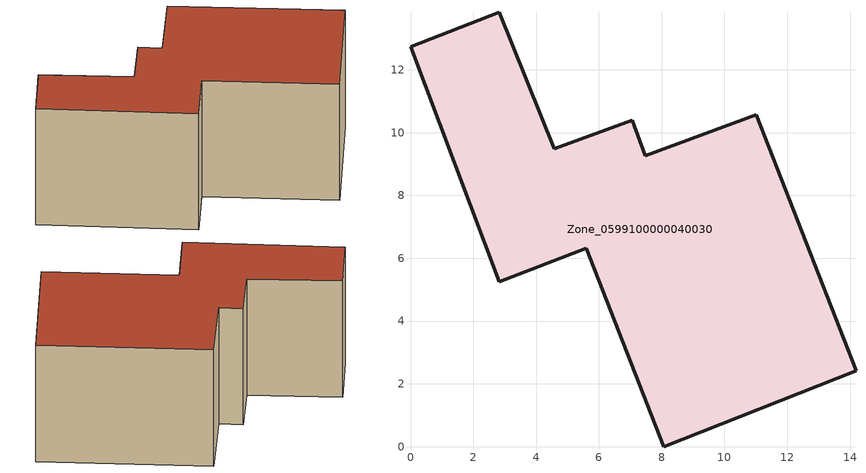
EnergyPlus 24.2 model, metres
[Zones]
Zone_0599100000040030
 floor ground (C_G): 4.58,9.48 7.06,10.39 7.47,9.27 11.01,10.57 14.19,2.42 8.06,0 5.59,6.32 2.83,5.25 0,12.74 2.82,13.83 z2.02
 wall outside (C_F): 0,12.74 2.83,5.25 5.59,6.32 8.06,0 14.19,2.42 11.01,10.57 7.47,9.27 7.06,10.39 4.58,9.48 2.82,13.83 0,12.74 z2.02:8.83
 roof outside (C_R): 4.58,9.48 2.82,13.83 0,12.74 2.83,5.25 5.59,6.32 8.06,0 14.19,2.42 11.01,10.57 7.47,9.27 7.06,10.39 z8.83
[BUILDING]
Pand.0599100000040030: North Axis=0; Terrain=City; Loads Convergence Tolerance Value=0.04; Temperature Convergence Tolerance Value=0.4; Solar Distribution=FullExterior; Maximum Number of Warmup Days=25; Minimum Number of Warmup Days=1
[Site:Location]
Rotterdam.The.Hague.AP_ZH_NLD Design_Conditions: Latitude=51.96; Longitude=4.45; Time Zone=1; Elevation=-4.5
[SITE:GROUNDTEMPERATURE:BUILDINGSURFACE]
18, 18, 18, 18, 18, 18, 18, 18, 18, 18, 18, 18
[MATERIAL] Thermal Absorptance=0.9; Solar Absorptance=0.7; Visible Absorptance=0.7
Name | Roughness | Thickness | Conductivity | Density | Specific Heat
G.TC.1946 | MediumSmooth | 0.15 | 1 | 540 | 1210
F.TC.1946 | Rough | 0.3 | 0.857143 | 1920 | 840
R.TC.1946 | MediumRough | 0.2 | 0.909091 | 1500 | 1000
[CONSTRUCTION]
C_G: G.TC.1946
C_F: F.TC.1946
C_R: R.TC.1946
[ZONE]
Zone_0599100000040030: Type=1; Multiplier=1; Ceiling Height=Autocalculate; Volume=Autocalculate; Floor Area=autocalculate; Part of Total Floor Area=Yes
[ZONEINFILTRATION:DESIGNFLOWRATE]
Infil_Zone_0599100000040030: Zone or ZoneList or Space or SpaceList=Zone_0599100000040030; Schedule=AlwaysOn; Design Flow Rate Calculation Method=Flow/Area; Flow Rate per Floor Area=0.003; Constant Term Coefficient=1; Temperature Term Coefficient=0; Velocity Term Coefficient=0; Velocity Squared Term Coefficient=0
[HVACTEMPLATE:ZONE:IDEALLOADSAIRSYSTEM]
Zone_0599100000040030: Maximum Heating Supply Air Temperature=50; Minimum Cooling Supply Air Temperature=13; Maximum Heating Supply Air Humidity Ratio=0.0156; Minimum Cooling Supply Air Humidity Ratio=0.0077; Heating Limit=NoLimit; Cooling Limit=NoLimit; Dehumidification Control Type=ConstantSensibleHeatRatio; Cooling Sensible Heat Ratio=0.7; Dehumidification Setpoint=60; Humidification Control Type=None; Humidification Setpoint=30; Outdoor Air Method=None; Outdoor Air Flow Rate per Person=0.00944; Outdoor Air Flow Rate per Zone Floor Area=0; Outdoor Air Flow Rate per Zone=0; Demand Controlled Ventilation Type=None; Outdoor Air Economizer Type=NoEconomizer; Heat Recovery Type=None; Sensible Heat Recovery Effectiveness=0.7; Latent Heat Recovery Effectiveness=0.65
[ZONECONTROL:THERMOSTAT]
ThermostatControl_Zone_0599100000040030: Zone or ZoneList=Zone_0599100000040030; Control Type Schedule=DualSetpointControlType; Control 1=Thermostat_Zone_0599100000040030; Temperature Difference Between Cutout And Setpoint=0
[THERMOSTATSETPOINT:DUALSETPOINT]
Thermostat_Zone_0599100000040030: Heating Setpoint Temperature Schedule=HeatingSetpoint_Zone_0599100000040030; Cooling Setpoint Temperature Schedule=CoolingSetpoint_Zone_0599100000040030
[SCHEDULE:COMPACT]
HeatingSetpoint_Zone_0599100000040030: Through: 12/31, For: AllDays, Until: 24:00, 21
CoolingSetpoint_Zone_0599100000040030: Through: 12/31, For: AllDays, Until: 24:00, 24
DualSetpointControlType: Through: 12/31, For: AllDays, Until: 24:00, 4
AlwaysOn: Through: 12/31, For: AllDays, Until: 24:00, 1
